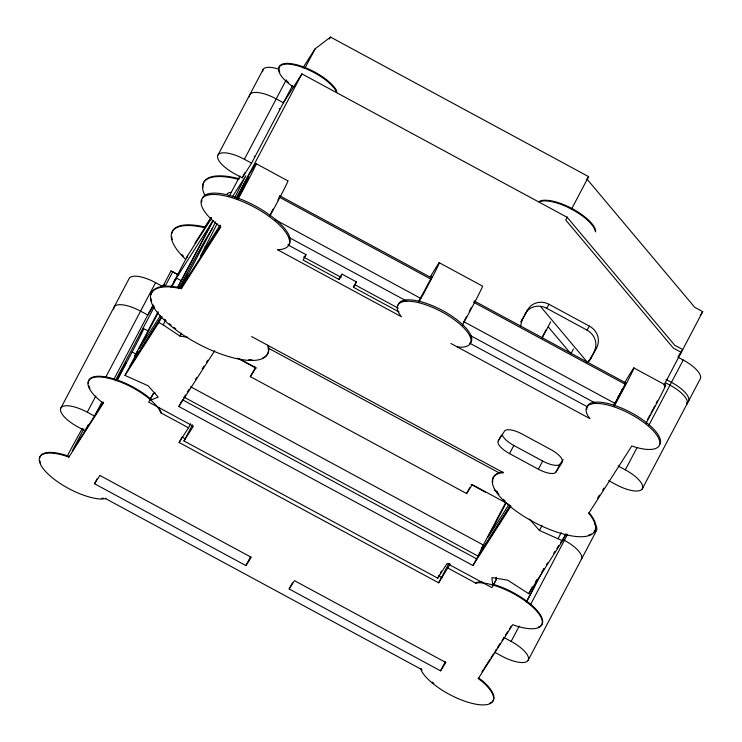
<?xml version="1.0" encoding="UTF-8"?>
<svg xmlns="http://www.w3.org/2000/svg" width="742" height="742" viewBox="0 0 742 742"><rect width="100%" height="100%" fill="white"/><g stroke="black" fill="none" stroke-linecap="round" stroke-linejoin="round"><path stroke-width="1.11" d="M134.664 357.273L135.044 355.427L158.111 311.677M535.483 584.306L535.603 583.824L535.205 584.325M247.605 180.028L248.06 178.674L247.392 179.62M192.503 425.658L192.271 426.344L192.568 425.917M449.392 563.911L449.179 564.541L449.448 564.152M614.376 403.852L614.126 404.575L614.441 404.13M613.959 405.438L625.784 382.918L474.082 300.89M614.738 403.194L615.229 402.183M621.518 391.155L622.621 388.762L622.306 389.207M656.206 403.156L657.254 401.005M534.834 585.735L526.328 601.938M621.833 390.598L619.941 394.215M217.174 223.639L200.405 256.222L220.049 225.086M621.054 392.138L617.901 398.064M544.016 568.734L526.57 601.864M653.396 408.582L654.732 406.032M88.317 424.684L85.089 430.805L77.882 426.91A24.597 8.691 27.8 0 1 60.955 407.868L129.266 278.296A24.597 8.691 27.8 0 1 155.588 282.646L162.795 286.542L171.012 270.969L178.915 275.032M292.431 85.71L251.584 163.166L242.189 177.867L234.982 173.962A24.597 8.691 27.8 0 1 218.055 154.92L263.132 69.423M60.955 407.868A24.597 8.691 27.8 0 1 87.278 412.218L95.885 395.876M105.577 377.502L155.588 282.646M489.887 703.212A40.986 14.488 27.8 0 0 481.901 680.368L478.627 677.91L478.265 678.587L481.549 681.045A40.986 14.488 27.8 0 1 476.698 704.334A40.986 14.488 27.8 0 1 421.614 671.148L420.909 669.117L105.791 498.717L101.153 499.078A40.986 14.488 27.8 0 1 43.481 469.018A40.986 14.488 27.8 0 1 68.032 456.766L68.876 457.109L69.229 456.432L68.385 456.089A40.986 14.488 27.8 0 0 39.641 458.333M83.865 428.857L72.252 450.886L103.435 402.118M102.025 401.821L94.484 416.114L87.278 412.218M113.86 379.357L153.14 304.86M68.876 457.109L103.611 402.674M115.418 380.683L154.382 306.678M164.993 286.551L172.812 271.73M117.125 380.47L132.15 351.986A40.986 1.141 -61.6 0 0 143.716 328.734L148.688 331.062M170.994 287.256L187.624 255.712L211.665 218.102M560.535 542.69L566.072 534.036L562.51 540.788L528.675 593.693L507.667 580.17L491.9 577.564L492.799 586.143L491.853 587.618L447.12 563.466L437.724 578.157L183.979 440.952L193.374 426.26L148.678 402.053L149.624 400.578L158.204 397.128L148.066 385.729L124.999 375.424L128.561 368.672L161.784 316.713M158.148 312.846L139.283 348.629L160.383 315.628M171.625 287.284L176.475 278.083L181.54 280.819M218.055 154.92A24.597 8.691 27.8 0 1 244.378 159.27L286.282 79.802M124.999 375.424L158.834 322.51L161.886 316.723M177.728 287.071L213.139 220.457L177.728 287.618M178.905 288.675L185.88 275.449A40.986 1.141 -61.6 0 1 205.284 239.954L212.286 228.443M215.755 221.858L180.798 288.165L220.634 225.865M229.195 196.352L239.954 175.956M593.813 532.292A57.384 20.284 27.8 0 0 589.649 513.279L589.083 512.676L588.721 513.353L589.296 513.956A57.384 20.284 27.8 0 1 542.625 526.458A57.384 20.284 27.8 0 1 499.885 473.099L503.512 472.756L267.621 345.215A65.584 23.178 27.8 0 1 189.034 338.704A65.584 23.178 27.8 0 1 171.727 287.015L181.391 288.657L181.744 287.979L172.088 286.338A65.584 23.178 27.8 0 0 151.053 294.407M187.745 337.341L179.842 336.033L163.184 324.866L165.735 320.034M242.189 177.867L244.888 172.747M234.862 197.391L245.806 175.863L231.996 197.381M293.804 86.434L293.452 87.111L288.202 83.178A32.796 11.594 27.8 0 1 292.088 64.545A32.796 11.594 27.8 0 1 336.145 91.099L336.72 92.722L336.506 90.422A32.796 11.594 27.8 0 0 300.334 65.825A32.796 11.594 27.8 0 0 279.771 72.169M236.29 198.337L301.911 73.885L567.176 217.323L674.766 345.29L682.733 349.547L678.429 356.29M304.943 68.125L315.146 48.777L330.561 37.1L588.629 176.642L571.646 208.864M236.522 198.012L248.218 175.817L254.96 165.29A32.796 0.909 -61.6 0 1 252.92 170.994A32.796 0.909 -61.6 0 1 237.913 199.348M236.865 198.773L245.389 182.504M237.997 198.262L248.31 178.813A20.498 0.566 -61.6 0 0 248.162 178.173L244.953 183.422M94.531 483.747L99.855 475.418L251.232 557.279L245.908 565.599L94.531 483.747L97.193 478.692M179.842 336.033L181.373 333.139M150.199 399.159L153.177 393.826L155.328 392.963M150.125 399.613L153.177 393.826M190.638 423.765L188.514 427.791L160.866 412.84L161.227 412.162L158.686 407.469M270.413 214.197L273.084 209.133M277.888 200.015L280.031 195.962M510.589 506.675L472.96 565.534L178.85 406.505L181.901 400.717M450.153 564.087L438.624 582.804L179.119 442.482L181.985 437.057L185.435 438.93M183.979 440.952L192.484 424.832M287.84 244.832L306.001 254.654L303.135 260.08L339.177 279.567L342.043 274.141L356.457 281.941L353.6 287.367L399.029 311.928M508.214 504.096L472.283 484.665L466.607 493.551L250.351 376.621L255.6 367.216M245.908 565.599L250.703 556.509M430.249 276.859L438.049 264.291A32.796 0.909 -61.6 0 1 435.35 271.312A32.796 0.909 -61.6 0 1 419.017 301.957M289.157 588.981L294.481 580.661L445.859 662.513L440.535 670.842L289.157 588.981L292.357 582.924M463.444 322.473L466.644 316.398M469.315 311.334L471.458 307.281M567.352 216.998L565.738 220.049L673.309 348.054L681.258 352.357L679.412 355.242M521.014 321.62L527.525 310.1A16.398 15.332 32.6 0 1 549.099 304.331L589.463 326.155A16.398 15.332 32.6 0 1 596.726 347.525L589.213 360.937L596.726 347.525M521.014 321.954L527.525 310.1M541.846 337.777L546.103 329.708M542.207 337.925L550.712 321.796M466.607 493.551L469.658 487.763M498.262 440.915L504.523 431.121A16.398 5.797 27.8 0 1 522.071 434.024L550.907 449.615A16.398 5.797 27.8 0 1 562.195 462.303L555.925 472.097A16.398 5.797 27.8 0 1 538.377 469.204L509.541 453.612A16.398 5.797 27.8 0 1 498.262 440.915L500.943 435.832M437.724 578.157L439.32 575.133M440.377 573.121L441.444 571.108M438.624 582.804L448.817 563.586M509.541 453.612L513.835 445.469A16.398 5.797 27.8 0 1 502.232 434.311M570.774 354.027L573.473 348.907M505.84 502.325L481.168 549.136L483.673 545.212L190.583 386.73M472.96 565.534L476.512 558.782L510.45 505.71M184.86 397.591L477.95 556.064L483.673 545.212M506.359 502.445L488.032 537.208L508.511 505.172M448.02 568.112L475.872 583.175L476.234 582.498L478.84 582.062A40.986 14.488 27.8 0 1 482.894 582.238M538.377 469.204L542.671 461.06A16.398 5.797 27.8 0 0 560.219 463.963L563.067 459.511M440.535 670.842L445.33 661.743M493.384 584.724L494.905 581.83M493.309 585.178L496.361 579.381L496.138 577.239M555.925 472.097L560.219 463.963M562.51 540.788L539.443 530.474L541.985 525.651M624.356 383.085L632.685 369.535A32.796 0.909 -61.6 0 1 630.153 376.213A32.796 0.909 -61.6 0 1 614.135 406.31M528.675 593.693L532.237 586.941M558.16 538.432L561.212 532.645M594.769 523.991A24.597 8.691 27.8 0 1 596.383 530.873L528.063 660.445A24.597 8.691 27.8 0 0 511.136 641.403L519.214 626.09M530.511 604.647L567.649 534.221M663.96 385.172L702.711 311.659L694.762 307.355L587.2 179.351M677.826 357.097L683.234 360.028A24.597 8.691 27.8 0 1 700.16 379.06L642.247 488.904A24.597 8.691 27.8 0 0 625.321 469.862L637.128 447.472M648.935 425.083L683.234 360.028M650.975 413.146L652.951 409.436M115.835 380.627L126.168 362.43L116.884 380.544M180.408 288.063L187.429 274.206L179.852 287.191M617.789 397.276L618.809 395.393M648.935 416.893L649.955 415.019M616.815 400.04L617.947 397.935M647.469 419.555L648.443 417.783M615.832 401.784L616.954 399.734M615.025 403.175L616.064 401.32M621.425 390.746L621.954 389.884M614.803 403.453L615.322 402.581M302.829 68.041L315.146 48.777M301.911 73.885L283.416 102.795L276.219 98.881A24.597 8.691 27.8 0 0 249.414 96.84M153.742 305.704L147.779 315.035L140.572 311.139A24.597 8.691 27.8 0 0 113.767 309.089M204.94 227.08L211.08 217.48M194.914 243.237L210.941 218.176M140.229 333.622L143.623 328.316M213.139 220.457L173.674 282.164L176.475 278.083M329.337 39.029L330.561 37.1M135.044 355.427L137.854 351.031L129.989 365.954L161.366 316.89M181.391 288.657L220.791 227.052L215.542 223.119A49.185 17.391 27.8 0 1 212.546 194.487A49.185 17.391 27.8 0 1 275.069 221.06A49.185 17.391 27.8 0 1 278.065 249.692L277.378 249.637L401.403 316.704L399.038 313.449A40.986 14.488 27.8 0 1 442 311.974A40.986 14.488 27.8 0 1 461.459 347.21L457.23 346.885L450.941 343.49M179.119 442.482L188.514 427.791M304.749 256.602L306.001 254.654M250.351 376.621L255.99 367.8L239.082 358.664M338.927 279.011L342.043 274.141M353.35 286.802L356.457 281.941M418.349 301.975L431.408 277.814A20.498 0.566 -61.6 0 0 431.26 277.183M586.774 179.536L588.629 176.642M525.021 314.024A16.398 15.332 32.6 0 1 546.594 308.245L549.099 304.331M594.221 351.439A16.398 15.332 32.6 0 0 586.959 330.079L589.463 326.155M477.95 556.064L510.023 505.896M495.415 580.865L496.361 579.381M700.253 315.508L702.711 311.659M564.43 536.132L565.654 534.203M535.307 582.136L537.152 579.252M542.077 571.553L543.923 568.669M546.381 564.82L547.615 562.89M553.764 553.272L554.997 551.352M556.843 548.459L558.689 545.574M482.003 671.788L483.793 668.987M484.767 667.466L486.78 664.331M487.234 663.617L489.757 659.666M490.926 657.848L493.384 653.999M495.229 651.105L496.463 649.185M497.697 647.256L500.154 643.407M502 640.522L503.846 637.638M505.692 634.753L507.537 631.859M509.3 629.114L511.229 626.09M478.265 678.587L512.75 624.662L516.209 625.951A40.986 14.488 27.8 0 0 536.726 611.176A40.986 14.488 27.8 0 0 478.479 582.748L475.872 583.175M597.625 498.003L599.48 495.109M602.699 490.072L603.942 488.125M588.721 513.353L631.841 445.933L634.197 446.805A40.986 14.488 27.8 0 0 658.08 437.205A40.986 14.488 27.8 0 0 611.714 406.106A40.986 14.488 27.8 0 0 587.822 415.696L590.001 418.683L457.23 346.885M183.645 397.823L185.5 394.939M187.355 392.054L189.21 389.16M195.396 379.542L196.639 377.613M202.204 368.95L204.059 366.066M206.536 362.217L207.769 360.287M178.85 406.505L214.735 350.678M625.116 383.864L625.784 382.918M420.909 669.117L421.373 668.746L421.975 670.462M161.617 285.661L164.77 284.9M502.965 472.162L500.247 472.422A57.384 20.284 27.8 0 0 492.753 482.235M101.506 498.401L103.62 498.234M268.103 348.007L499.449 473.044M494.135 489.943L497.177 491.594M546.594 308.245L586.959 330.079M666.056 379.422L671.464 382.343A24.597 8.691 27.8 0 1 686.443 402.887M665.481 382.714L669.989 385.144A24.597 8.691 27.8 0 1 686.916 404.186M256.092 163.676L287.803 180.825A32.796 0.909 -61.6 0 1 269.634 216.497M439.19 262.677L482.439 286.069A32.796 0.909 -61.6 0 1 462.266 325.348M633.816 367.921L665.537 385.07M244.378 159.27L251.584 163.166M279.613 195.74L431.315 277.768M279.168 197.094L430.87 279.122M473.637 302.244L625.339 384.273M275.134 219.641L420.723 298.367M463.49 321.49L615.192 403.518M288.545 237.227L406.653 301.094M469.779 335.226L595.01 402.934M469.658 343.147L587.339 406.783M303.534 256.982L341.218 277.36M354.463 284.52L398.259 308.199M618.114 465.967L625.321 469.862M204.987 246.752L206.916 247.791M608.718 480.658L615.925 484.563A24.597 8.691 27.8 0 0 642.247 488.904M513.835 445.469L542.671 461.06M171.012 270.969L178.136 274.828M251.64 336.571L267.621 345.215M237.672 358.191L256.018 368.115M471.031 484.378L485.305 492.085M562.631 539.351L564.43 540.324A24.597 8.691 27.8 0 1 581.357 559.366M158.834 322.51L163.184 324.866M132.15 351.986L136.203 354.175M182.411 399.752L476.512 558.782M438.439 575.727L442.102 577.712M503.929 637.508L511.136 641.403M494.534 652.199L501.74 656.095A24.597 8.691 27.8 0 0 528.063 660.445M103.249 403.36L96.479 397.601A40.986 14.488 27.8 0 1 105.151 377.557A40.986 14.488 27.8 0 1 158.334 408.146L160.866 412.84M529.343 519.01L539.443 530.474M540.519 306.474L587.256 362.087M548.319 326.962L570.57 353.452M105.735 498.067L105.791 498.717M262.659 71.724A24.597 8.691 27.8 0 1 278.018 68.913M595.39 231.819A32.796 11.594 27.8 0 0 572.184 209.504A32.796 11.594 27.8 0 0 539.684 201.703L539.1 202.158L540.046 201.026A32.796 11.594 27.8 0 1 572.536 208.827A32.796 11.594 27.8 0 1 595.752 231.142M288.564 82.501A32.796 11.594 27.8 0 1 286.737 80.897M279.252 108.592A9.015 3.191 27.8 0 1 279.623 109.677M254.209 156.098A9.015 3.191 27.8 0 1 254.58 157.174M520.847 326.406A16.398 15.332 32.6 0 1 522.516 319.598M591.717 357.023A16.398 15.332 32.6 0 1 586.217 362.755M664.396 386.684A32.796 0.909 -61.6 0 1 661.873 393.362A32.796 0.909 -61.6 0 1 645.855 423.459M586.829 409.445A40.986 14.488 27.8 0 1 626.73 410.409A40.986 14.488 27.8 0 1 659.712 444.588M398.129 305.129A40.986 14.488 27.8 0 1 442.724 310.61A40.986 14.488 27.8 0 1 469.593 343.778M201.815 201.945A49.185 17.391 27.8 0 1 201.833 199.932M202.77 197.344A49.185 17.391 27.8 0 1 255.415 206.035A49.185 17.391 27.8 0 1 289.269 244.118M591.485 534.017A57.384 20.284 27.8 0 1 588.341 535.232M510.96 506.174A57.384 20.284 27.8 0 1 509.262 504.764M505.061 500.998A57.384 20.284 27.8 0 1 503.354 499.31M498.93 494.376A57.384 20.284 27.8 0 1 496.741 491.408M268.307 345.633A65.584 23.178 27.8 0 1 262.547 358.043M252.076 359.796A65.584 23.178 27.8 0 1 248.718 359.685M175.752 328.817A65.584 23.178 27.8 0 1 173.851 327.361M171.087 325.135A65.584 23.178 27.8 0 1 169.315 323.651M165.985 320.674A65.584 23.178 27.8 0 1 164.446 319.208M151.656 301.391A65.584 23.178 27.8 0 1 150.904 298.191M67.272 456.042A32.796 0.909 -61.6 0 1 82.325 428.477M433.922 683.41A40.986 14.488 27.8 0 1 432.298 682.083M40.513 462.915A40.986 14.488 27.8 0 1 39.864 460.958M492.753 584.195A40.986 14.488 27.8 0 1 533.489 606.789A40.986 14.488 27.8 0 1 538.358 627.157M89.968 388.344A40.986 14.488 27.8 0 1 88.836 385.794M88.335 383.466A40.986 14.488 27.8 0 1 110.493 377.947A40.986 14.488 27.8 0 1 151.396 399.623M227.089 193.996A19.672 6.956 27.8 0 1 231.281 192.317M187.234 257.548A19.672 6.956 27.8 0 1 187.624 255.712M185.732 259.412A65.584 23.178 27.8 0 1 204.319 227.636L205.154 227.098L204.681 226.959A65.584 23.178 27.8 0 0 171.717 233.628M204.792 195.1A65.584 23.178 27.8 0 1 238.024 179.239M183.441 256.129A65.584 23.178 27.8 0 1 181.799 254.395M172.292 239.657A65.584 23.178 27.8 0 1 171.634 236.485M202.965 187.633A65.584 23.178 27.8 0 1 239.48 178.85"/></g></svg>
